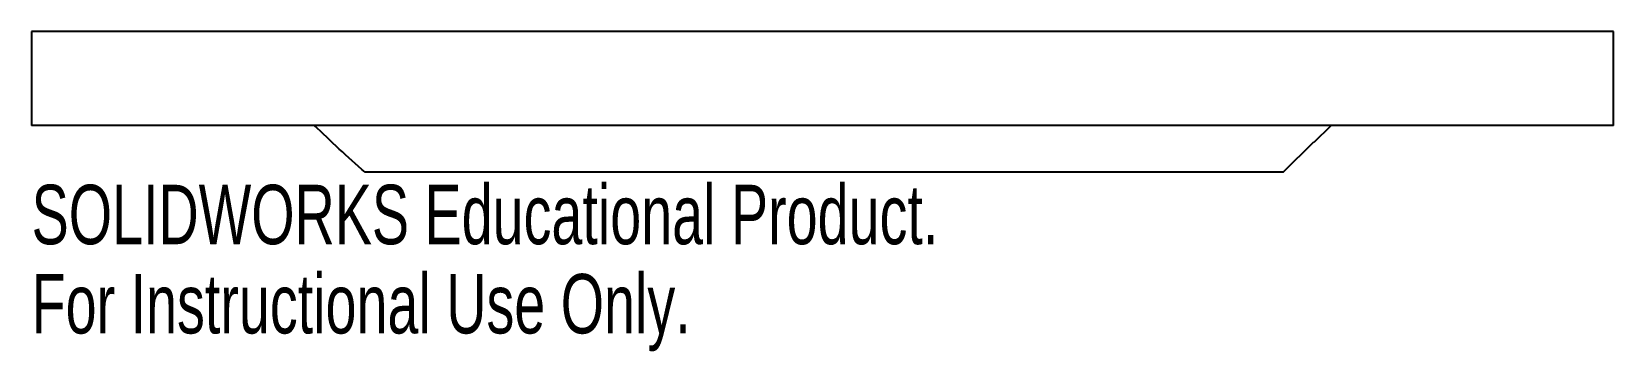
# Paper-space layout '_Top' of a CAD drawing. Header units: inches. Extents: x -2.53 to 2.53, y -1.02 to 0.
import ezdxf

# ---------------------------------------------------------------- set-up
doc = ezdxf.new("R2010")
doc.units = ezdxf.units.IN
doc.header["$MEASUREMENT"] = 0
doc.styles.add('SLDTEXTSTYLE0', font='TXT', dxfattribs={"width": 0.7})

psp = doc.layouts.new('_Top')

# ---------------------------------------------------------------- linework, layer by layer
at = {"color": 7, "linetype": 'Continuous', "lineweight": 25}
for p, q in [((-2.5303, 0), (-2.5303, -0.3)), ((2.5303, 0), (-2.5303, 0)), ((2.5303, -0.3), (2.5303, 0)), ((2.5303, -0.3), (-2.5303, -0.3)), ((1.5733, -0.3536), (1.6269, -0.3)), ((1.4735, -0.45), (1.5724, -0.3527)), ((1.4735, -0.45), (-1.4634, -0.45))]:
    psp.add_line(p, q, dxfattribs=at)
psp.add_open_spline([(-1.4634, -0.45), (-1.5194, -0.4009), (-1.5734, -0.3509), (-1.626, -0.3)], degree=3, dxfattribs=at)

# ---------------------------------------------------------------- texts
at = {"color": 7, "linetype": 'Continuous', "char_height": 0.1903, "attachment_point": 1, "style": 'SLDTEXTSTYLE0'}
for s, insert in [('SOLIDWORKS Educational Product.', (-2.5303, -0.4901)), ('For Instructional Use Only.', (-2.5303, -0.7756))]:
    psp.add_mtext(s, dxfattribs=dict(at, insert=insert))

doc.saveas('drawing.dxf')
